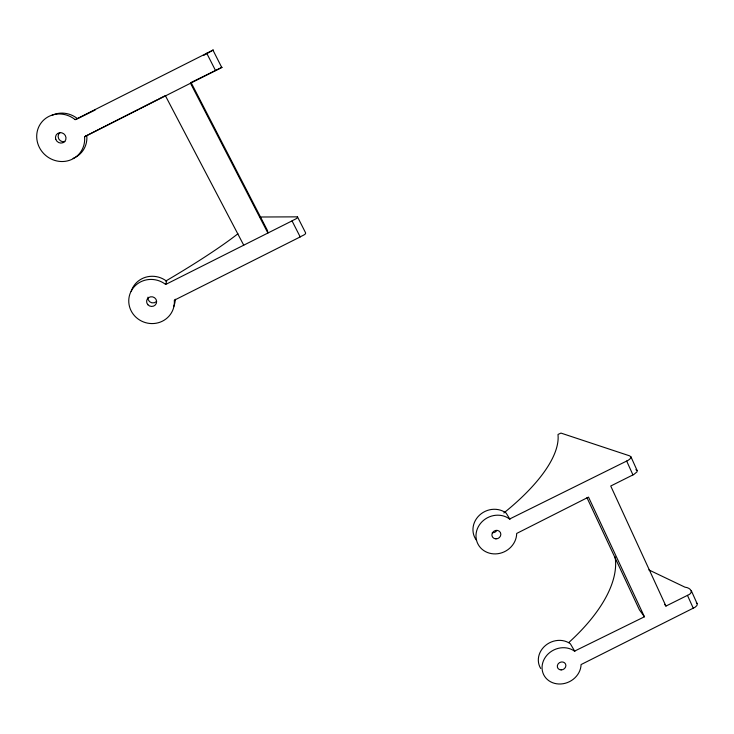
<?xml version="1.0" encoding="UTF-8"?>
<svg xmlns="http://www.w3.org/2000/svg" width="734" height="734" viewBox="0 0 734 734"><rect width="100%" height="100%" fill="white"/><g stroke="black" fill="none" stroke-linecap="round" stroke-linejoin="round"><path stroke-width="1.1" d="M260.075 217.007L297.49 216.851L305.573 232.788C306.638 234.357 301.435 235.908 300.197 236.926L174.297 300.224L174.353 300.766A22.91 21.992 18.3 0 1 147.589 323.143A22.91 21.992 18.3 0 1 130.624 292.242A22.91 21.992 18.3 0 1 165.205 284.122L165.645 284.471L166.664 281.269L166.242 280.92A22.589 21.699 18.7 0 0 131.184 291.462M203.768 55.353L213.291 49.985L75.143 119.651L74.684 119.266A24.561 23.185 40.7 0 0 38.507 127.459A24.561 23.185 40.7 0 0 56.913 160.985A24.561 23.185 40.7 0 0 84.603 137.331L84.529 136.753L86.759 135.561L86.823 136.129A24.204 22.855 40.9 0 1 73.079 158.388M664.619 604.376L665.94 606.082L687.455 595.366C693.96 593.035 691.318 587.879 684.95 587.163L648.847 569.905M503.863 512.956A164.352 60.665 -27.5 0 0 558.143 437.134L558.014 434.445L560.969 433.088L629.634 455.851C633.167 457.291 628.451 460.42 626.671 461.053L509.598 519.021A20.69 19.001 -27.1 0 0 478.256 526.856A20.69 19.001 -27.1 0 0 491.395 553.61A20.69 19.001 -27.1 0 0 516.681 533.444L588.512 497.111L644.424 616.789L574.493 651.15A19.956 17.68 -26.6 0 0 544.353 658.884A19.956 17.68 -26.6 0 0 556.574 683.776A19.956 17.68 -26.6 0 0 581.08 664.564L695.052 607.266L696.85 605.605L697.282 604.018L691.3 590.668M665.94 606.082L610.734 486.018L633.91 474.421L637.057 471.815L637.121 470.522L630.882 456.686M165.645 284.471L292.04 220.888C293.288 219.879 298.435 218.328 297.49 216.851M84.529 136.753L222.072 67.308L191.042 82.502M75.143 119.651L77.52 118.706L77.061 118.321A24.204 22.855 40.9 0 0 51.609 115.532M635.864 469.659L637.121 470.522M696.318 602.733L697.107 603.55M644.424 616.789L639.415 609.835L586.971 497.689M509.965 519.323L506.139 513.075A20.424 18.79 -27.1 0 0 479.577 515.103A20.424 18.79 -27.1 0 0 476.549 540.38M574.832 651.425L570.355 643.782A19.708 17.497 -26.6 0 0 545.509 645.461A19.708 17.497 -26.6 0 0 540.738 668.5M165.489 95.888L243.734 245.193M206.713 53.215L215.567 70.611M292.04 220.888L300.197 236.926M212.979 50.178L221.751 67.464M626.671 461.053L632.956 474.926M687.455 595.366L693.3 608.275M614.936 556.638L615.431 559.602A159.15 75.134 -27.7 0 1 568.758 642.562M496.9 530.352A4.496 4.138 -27.1 0 1 492.266 532.664M64.904 141.644A5.321 5.028 40.9 0 1 59.885 132.588M165.499 95.53A185.326 0.505 -26.8 0 1 158.507 99.099M157.562 99.576A185.326 0.505 -26.8 0 1 139.561 108.742M138.607 109.228A185.326 0.505 -26.8 0 1 86.006 135.928M77.786 118.633A186.023 1.872 -26.7 0 1 81.74 116.669M82.722 116.183A186.023 1.872 -26.7 0 1 95.163 110.008M156.516 301.454A4.973 4.771 18.7 0 1 147.965 297.169M175.279 299.252A22.589 21.699 18.7 0 1 173.701 306.601M237.935 233.751A179.316 20.469 -27.9 0 1 165.655 281.104M191.225 82.832L190.528 83.254L267.882 233.045L267.488 230.549L191.225 82.832M561.125 669.922A4.395 3.89 -26.6 0 0 565.529 663.976A4.395 3.89 -26.6 0 0 558.134 663.885A4.395 3.89 -26.6 0 0 561.125 669.922M495.936 538.875A4.551 4.184 -27.1 0 0 500.441 532.59A4.551 4.184 -27.1 0 0 492.716 532.389A4.551 4.184 -27.1 0 0 495.936 538.875M55.756 139.286A5.404 5.101 40.7 0 0 64.73 141.506A5.404 5.101 40.7 0 0 61.739 132.79A5.404 5.101 40.7 0 0 55.756 139.286M147.864 304.729A5.037 4.835 18.3 0 0 156.379 303.243A5.037 4.835 18.3 0 0 150.617 296.811A5.037 4.835 18.3 0 0 147.864 304.729"/></g></svg>
